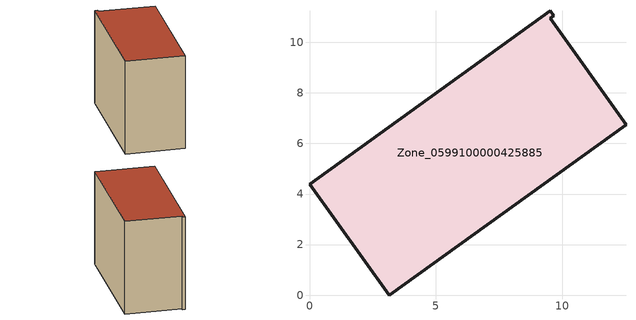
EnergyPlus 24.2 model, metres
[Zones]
Zone_0599100000425885
 floor ground (C_G): 12.53,6.75 3.16,0 0,4.38 9.53,11.25 9.67,11.05 9.54,10.95 z0
 wall outside (C_F): 0,4.38 3.16,0 12.53,6.75 9.54,10.95 9.67,11.05 9.53,11.25 0,4.38 z0:8.83
 roof outside (C_R): 3.16,0 12.53,6.75 9.54,10.95 9.67,11.05 9.53,11.25 0,4.38 z8.83
[BUILDING]
Pand.0599100000425885: North Axis=0; Terrain=City; Loads Convergence Tolerance Value=0.04; Temperature Convergence Tolerance Value=0.4; Solar Distribution=FullExterior; Maximum Number of Warmup Days=25; Minimum Number of Warmup Days=1
[Site:Location]
Rotterdam.The.Hague.AP_ZH_NLD Design_Conditions: Latitude=51.96; Longitude=4.45; Time Zone=1; Elevation=-4.5
[SITE:GROUNDTEMPERATURE:BUILDINGSURFACE]
18, 18, 18, 18, 18, 18, 18, 18, 18, 18, 18, 18
[MATERIAL] Thermal Absorptance=0.9; Solar Absorptance=0.7; Visible Absorptance=0.7
Name | Roughness | Thickness | Conductivity | Density | Specific Heat
G.TI.2006-2014 | MediumSmooth | 0.15 | 0.06 | 540 | 1210
F.TI.2006-2014 | Rough | 0.3 | 0.12 | 1920 | 840
R.TI.2006-2014 | MediumRough | 0.2 | 0.08 | 1500 | 1000
[CONSTRUCTION]
C_G: G.TI.2006-2014
C_F: F.TI.2006-2014
C_R: R.TI.2006-2014
[ZONE]
Zone_0599100000425885: Type=1; Multiplier=1; Ceiling Height=Autocalculate; Volume=Autocalculate; Floor Area=autocalculate; Part of Total Floor Area=Yes
[ZONEINFILTRATION:DESIGNFLOWRATE]
Infil_Zone_0599100000425885: Zone or ZoneList or Space or SpaceList=Zone_0599100000425885; Schedule=AlwaysOn; Design Flow Rate Calculation Method=Flow/Area; Flow Rate per Floor Area=0.0015; Constant Term Coefficient=1; Temperature Term Coefficient=0; Velocity Term Coefficient=0; Velocity Squared Term Coefficient=0
[HVACTEMPLATE:ZONE:IDEALLOADSAIRSYSTEM]
Zone_0599100000425885: Maximum Heating Supply Air Temperature=50; Minimum Cooling Supply Air Temperature=13; Maximum Heating Supply Air Humidity Ratio=0.0156; Minimum Cooling Supply Air Humidity Ratio=0.0077; Heating Limit=NoLimit; Cooling Limit=NoLimit; Dehumidification Control Type=ConstantSensibleHeatRatio; Cooling Sensible Heat Ratio=0.7; Dehumidification Setpoint=60; Humidification Control Type=None; Humidification Setpoint=30; Outdoor Air Method=None; Outdoor Air Flow Rate per Person=0.00944; Outdoor Air Flow Rate per Zone Floor Area=0; Outdoor Air Flow Rate per Zone=0; Demand Controlled Ventilation Type=None; Outdoor Air Economizer Type=NoEconomizer; Heat Recovery Type=None; Sensible Heat Recovery Effectiveness=0.7; Latent Heat Recovery Effectiveness=0.65
[ZONECONTROL:THERMOSTAT]
ThermostatControl_Zone_0599100000425885: Zone or ZoneList=Zone_0599100000425885; Control Type Schedule=DualSetpointControlType; Control 1=Thermostat_Zone_0599100000425885; Temperature Difference Between Cutout And Setpoint=0
[THERMOSTATSETPOINT:DUALSETPOINT]
Thermostat_Zone_0599100000425885: Heating Setpoint Temperature Schedule=HeatingSetpoint_Zone_0599100000425885; Cooling Setpoint Temperature Schedule=CoolingSetpoint_Zone_0599100000425885
[SCHEDULE:COMPACT]
HeatingSetpoint_Zone_0599100000425885: Through: 12/31, For: AllDays, Until: 24:00, 21
CoolingSetpoint_Zone_0599100000425885: Through: 12/31, For: AllDays, Until: 24:00, 24
DualSetpointControlType: Through: 12/31, For: AllDays, Until: 24:00, 4
AlwaysOn: Through: 12/31, For: AllDays, Until: 24:00, 1
